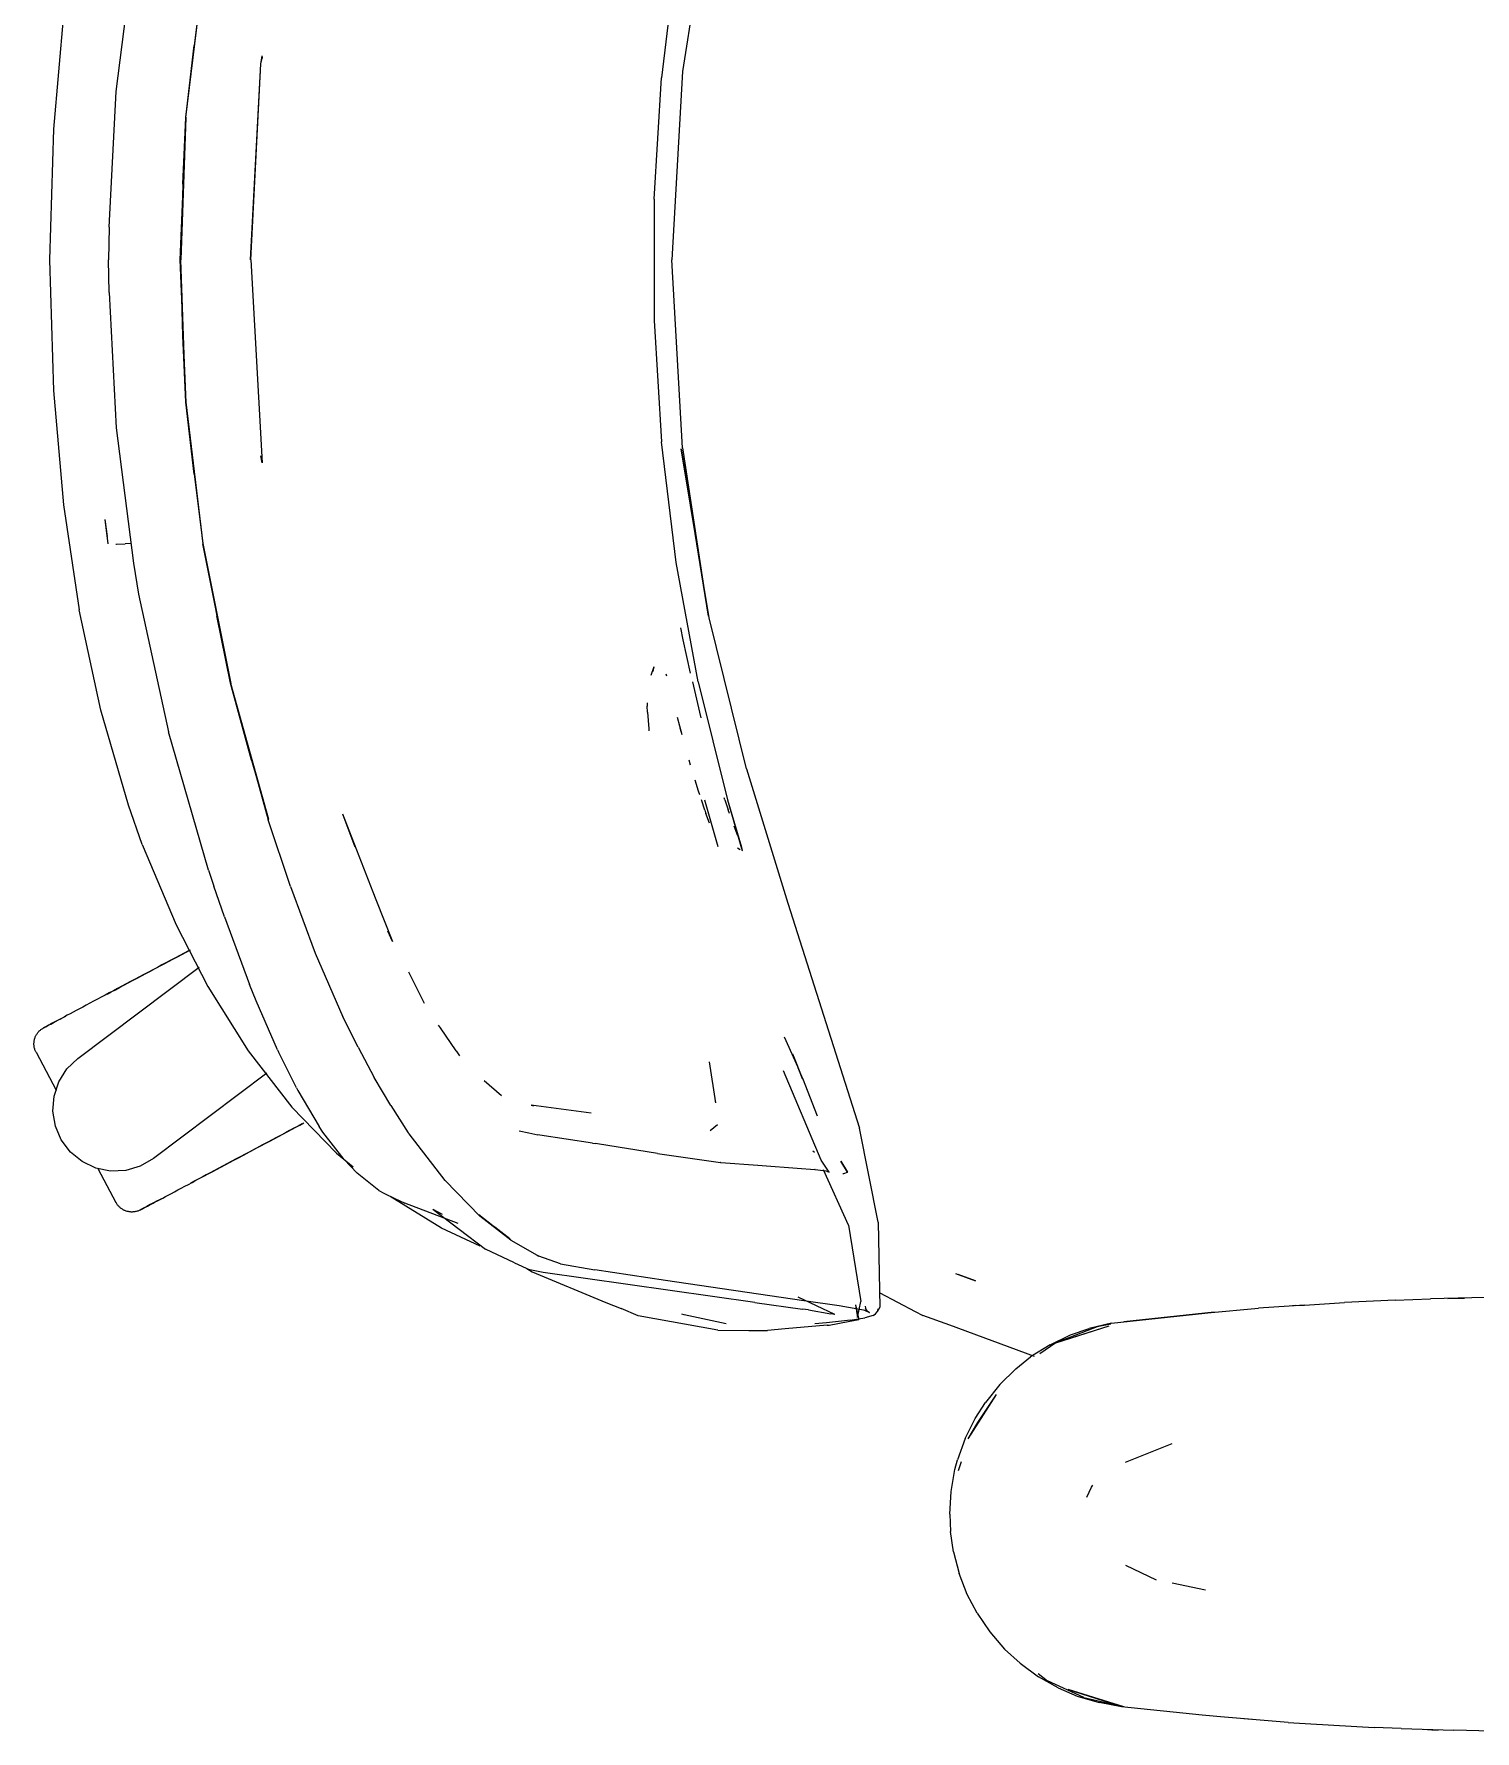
# Model space of a CAD drawing. Header units: millimetres. Extents: x 155927 to 317870, y -36033 to 97293.
# Drawn here: x 226240.7 to 226562.2, y 10115.5 to 10494.2 of the extents above; entities that cross this region are included whole.
import ezdxf

# ---------------------------------------------------------------- set-up
doc = ezdxf.new("R2010")
doc.units = ezdxf.units.MM
doc.header["$MEASUREMENT"] = 0
doc.layers.add('G-IMPT', color=8, linetype='CONTINUOUS', lineweight=9)
doc.layers.add('I-FURN', color=8, linetype='CONTINUOUS', lineweight=9)

msp = doc.modelspace()

# ---------------------------------------------------------------- linework, layer by layer
at = {"layer": 'G-IMPT'}
for p, q in [((226391.36, 10523.74), (226385.36, 10485.83)), ((226259.05, 10481.36), (226262.87, 10511.52)), ((226383.97, 10511.39), (226380.67, 10484.47)), ((226274.58, 10475.66), (226278.4, 10507.25)), ((226274.61, 10475.62), (226278.4, 10507.17)), ((226278.4, 10507.17), (226276.46, 10491.69)), ((226247.31, 10498.55), (226245.05, 10472.98)), ((226274.61, 10475.62), (226276.46, 10491.69)), ((226291.34, 10487.57), (226291.6, 10489.35)), ((226291.34, 10487.57), (226291.57, 10488.87)), ((226291.62, 10489.12), (226291.57, 10488.87)), ((226289.01, 10443.84), (226291.34, 10487.57)), ((226289.07, 10443.84), (226291.34, 10487.57)), ((226379.02, 10457.4), (226380.67, 10484.47)), ((226385.36, 10485.83), (226383.01, 10443.84)), ((226257.44, 10451.15), (226259.05, 10481.36)), ((226245.05, 10472.98), (226244.2, 10443.84)), ((226274.58, 10475.66), (226273.24, 10443.84)), ((226274.61, 10475.62), (226273.47, 10443.84)), ((226273.94, 10460.72), (226274.61, 10475.62)), ((226273.94, 10460.72), (226273.47, 10443.84)), ((226379.02, 10457.4), (226379.02, 10430.28)), ((226257.44, 10451.15), (226257.34, 10443.84)), ((226244.2, 10443.84), (226245.05, 10414.7)), ((226257.44, 10436.53), (226257.34, 10443.84)), ((226273.24, 10443.84), (226274.58, 10412.02)), ((226274.61, 10412.06), (226273.47, 10443.84)), ((226273.94, 10426.96), (226273.47, 10443.84)), ((226289.07, 10443.84), (226291.57, 10398.5)), ((226385.36, 10401.85), (226383.01, 10443.84)), ((226257.44, 10436.53), (226259.05, 10406.32)), ((226379.02, 10430.28), (226380.67, 10403.21)), ((226274.61, 10412.06), (226273.94, 10426.96)), ((226245.05, 10414.7), (226247.31, 10389.13)), ((226274.58, 10412.02), (226278.4, 10380.43)), ((226276.46, 10395.99), (226274.61, 10412.06)), ((226274.61, 10412.06), (226278.4, 10380.51)), ((226259.05, 10406.32), (226262.87, 10376.16)), ((226383.97, 10376.29), (226380.67, 10403.21)), ((226391.36, 10363.94), (226385.1, 10401.68)), ((226385.1, 10401.68), (226391.1, 10364.32)), ((226385.36, 10401.85), (226391.1, 10364.32)), ((226291.57, 10398.5), (226291.34, 10400.11)), ((226291.34, 10400.11), (226291.57, 10398.81)), ((226291.62, 10398.56), (226291.57, 10398.81)), ((226276.46, 10395.99), (226278.4, 10380.51)), ((226247.31, 10389.13), (226250.81, 10365.71)), ((226257.22, 10380.42), (226256.57, 10385.84)), ((226257.14, 10382.07), (226256.57, 10385.84)), ((226258.98, 10380.39), (226261.07, 10380.47)), ((226258.98, 10380.39), (226259.09, 10380.4)), ((226262.31, 10380.51), (226261.07, 10380.47)), ((226278.4, 10380.51), (226281.5, 10364.4)), ((226278.4, 10380.51), (226284.61, 10349.27)), ((226284.61, 10349.27), (226278.4, 10380.43)), ((226262.87, 10376.16), (226264.05, 10369.23)), ((226388.9, 10349.62), (226383.97, 10376.29)), ((226264.05, 10369.23), (226270.72, 10338.45)), ((226255.62, 10343.35), (226250.81, 10365.71)), ((226284.57, 10349.38), (226281.5, 10364.4)), ((226399.67, 10330.26), (226391.36, 10363.94)), ((226384.95, 10361.67), (226385.42, 10359.03)), ((226385.42, 10359.03), (226387.12, 10351.61)), ((226379.01, 10353.03), (226378.32, 10351.08)), ((226379.01, 10353.03), (226378.79, 10351.98)), ((226289.23, 10332.14), (226284.57, 10349.38)), ((226284.57, 10349.38), (226293, 10318.97)), ((226284.57, 10349.38), (226292.96, 10318.88)), ((226381.68, 10351.43), (226381.81, 10351.02)), ((226387.58, 10349.64), (226389.13, 10342.89)), ((226388.9, 10349.62), (226395.44, 10323.3)), ((226377.47, 10344.94), (226377.48, 10344.24)), ((226377.58, 10342.86), (226377.48, 10344.24)), ((226261.79, 10322.1), (226255.62, 10343.35)), ((226377.58, 10342.86), (226377.85, 10339.16)), ((226385.27, 10337.81), (226384.28, 10341.67)), ((226389.13, 10342.89), (226389.47, 10341.6)), ((226279.66, 10307.62), (226270.72, 10338.45)), ((226377.85, 10339.16), (226377.89, 10338.68)), ((226385.27, 10337.81), (226384.88, 10339.33)), ((226289.23, 10332.14), (226293, 10318.97)), ((226387.18, 10331.01), (226386.85, 10332.13)), ((226399.67, 10330.26), (226408.86, 10300.28)), ((226388.96, 10325.23), (226388.18, 10327.72)), ((226389.21, 10324.44), (226388.96, 10325.23)), ((226264.87, 10313.37), (226261.79, 10322.1)), ((226390.36, 10321.01), (226389.59, 10323.31)), ((226390.25, 10323.31), (226393.29, 10312.88)), ((226394.82, 10323.31), (226394.67, 10323.76)), ((226394.82, 10323.31), (226395.55, 10321.08)), ((226395.44, 10323.3), (226398.71, 10312.08)), ((226395.44, 10323.3), (226398.51, 10312.77)), ((226395.44, 10323.3), (226398.56, 10312.48)), ((226297.96, 10303.97), (226292.96, 10318.88)), ((226309.55, 10320.22), (226312.28, 10312.79)), ((226309.55, 10320.22), (226316.27, 10302.78)), ((226390.36, 10321.01), (226390.61, 10320.29)), ((226391.38, 10318.13), (226390.61, 10320.29)), ((226395.84, 10320.28), (226395.55, 10321.08)), ((226396.82, 10317.53), (226397.17, 10316.56)), ((226397.17, 10316.56), (226397.57, 10315.49)), ((226264.87, 10313.37), (226272.39, 10295.39)), ((226397.62, 10312.62), (226398.24, 10312.24)), ((226397.62, 10312.62), (226397.83, 10312.47)), ((226398.51, 10312.77), (226398.56, 10312.48)), ((226398.71, 10312.08), (226398.58, 10311.84)), ((226279.66, 10307.62), (226280.85, 10304.01)), ((226283.19, 10297.19), (226280.85, 10304.01)), ((226297.96, 10303.97), (226303.42, 10289.09)), ((226316.27, 10302.78), (226316.93, 10301.05)), ((226316.93, 10301.05), (226320.66, 10291.72)), ((226408.86, 10300.28), (226424.85, 10250.04)), ((226272.39, 10295.39), (226279.48, 10281.62)), ((226283.19, 10297.19), (226288.8, 10282.12)), ((226320.66, 10291.72), (226319.66, 10293.97)), ((226303.42, 10289.09), (226309.6, 10274.86)), ((226327.83, 10277.89), (226324.29, 10284.86)), ((226279.48, 10281.62), (226288.45, 10267.32)), ((226290.27, 10278.44), (226288.8, 10282.12)), ((226295.05, 10267.48), (226290.27, 10278.44)), ((226312.99, 10268.14), (226309.6, 10274.86)), ((226331.36, 10272.41), (226330.96, 10272.99)), ((226334.85, 10267.28), (226331.36, 10272.41)), ((226411.14, 10263.6), (226408.1, 10270.32)), ((226288.45, 10267.32), (226298.26, 10254.72)), ((226295.05, 10267.48), (226295.27, 10267.04)), ((226299.27, 10259.03), (226295.27, 10267.04)), ((226312.99, 10268.14), (226316.56, 10261.34)), ((226334.85, 10267.28), (226335.6, 10266.18)), ((226392.81, 10255.69), (226391.42, 10264.86)), ((226412.17, 10261.02), (226409.97, 10266.57)), ((226412.17, 10261.22), (226410.15, 10266.12)), ((226410.15, 10266.12), (226412.17, 10261.02)), ((226320.33, 10255.12), (226316.56, 10261.34)), ((226416.31, 10242.88), (226407.87, 10262.86)), ((226412.17, 10261.22), (226415.42, 10252.76)), ((226299.27, 10259.03), (226299.57, 10258.43)), ((226299.57, 10258.43), (226304.31, 10250.43)), ((226341.13, 10260.65), (226345.03, 10257.31)), ((226308.21, 10244.43), (226298.26, 10254.72)), ((226320.33, 10255.12), (226324.21, 10249.02)), ((226364.98, 10253.37), (226351.62, 10255.15)), ((226351.62, 10255.15), (226352.1, 10255)), ((226392.81, 10255.69), (226392.77, 10256.04)), ((226305.17, 10249.14), (226304.31, 10250.43)), ((226348.94, 10249.44), (226351.11, 10248.98)), ((226393.17, 10250.75), (226391.53, 10249.47)), ((226429.04, 10229.08), (226424.85, 10250.04)), ((226309.89, 10243.01), (226305.17, 10249.14)), ((226324.21, 10249.02), (226324.38, 10248.76)), ((226332.4, 10238.33), (226324.38, 10248.76)), ((226351.11, 10248.98), (226353.09, 10248.56)), ((226353.56, 10248.49), (226353.09, 10248.56)), ((226365.28, 10246.69), (226353.56, 10248.49)), ((226365.28, 10246.69), (226365.89, 10246.59)), ((226366.4, 10246.51), (226365.89, 10246.59)), ((226379.76, 10244.4), (226366.4, 10246.51)), ((226308.21, 10244.43), (226311.89, 10241.43)), ((226312.78, 10239.98), (226309.89, 10243.01)), ((226379.76, 10244.4), (226393.83, 10242.37)), ((226393.91, 10242.36), (226393.83, 10242.37)), ((226393.91, 10242.36), (226402.15, 10241.74)), ((226414.85, 10244.6), (226414.42, 10244.87)), ((226418.07, 10240.21), (226416.31, 10242.88)), ((226422.27, 10240.21), (226420.68, 10242.67)), ((226420.68, 10242.67), (226422.21, 10240.19)), ((226422.21, 10240.19), (226420.72, 10242.66)), ((226317.64, 10236.12), (226312.78, 10239.98)), ((226332.4, 10238.33), (226340.13, 10230.42)), ((226402.15, 10241.74), (226403.14, 10241.67)), ((226403.14, 10241.67), (226410.99, 10241.1)), ((226410.99, 10241.1), (226414.87, 10240.81)), ((226414.95, 10240.8), (226414.87, 10240.81)), ((226414.95, 10240.8), (226417.33, 10240.51)), ((226422.41, 10228.38), (226416.8, 10240.73)), ((226417.34, 10240.5), (226417.33, 10240.51)), ((226417.34, 10240.5), (226418.07, 10240.21)), ((226421.17, 10239.89), (226421.33, 10239.91)), ((226421.33, 10239.91), (226422.21, 10240.19)), ((226422.27, 10240.21), (226422.21, 10240.19)), ((226317.64, 10236.12), (226318.78, 10235.51)), ((226318.78, 10235.51), (226321.22, 10234.33)), ((226331.58, 10227.69), (226320.14, 10234.81)), ((226321.22, 10234.33), (226323.45, 10233.26)), ((226335.35, 10228.75), (226323.45, 10233.26)), ((226329.7, 10231.98), (226331.73, 10230.82)), ((226329.7, 10231.98), (226341.4, 10223.04)), ((226339.93, 10230.73), (226346.87, 10225.33)), ((226339.93, 10230.73), (226343.5, 10227.92)), ((226347.1, 10225.01), (226340.13, 10230.42)), ((226340.21, 10223.71), (226331.58, 10227.69)), ((226346.87, 10225.33), (226343.5, 10227.92)), ((226422.41, 10228.38), (226425.13, 10211.34)), ((226429.04, 10229.08), (226429.43, 10210.1)), ((226347.92, 10220), (226341.4, 10223.04)), ((226347.1, 10225.01), (226352.93, 10221.72)), ((226347.92, 10220), (226351.29, 10218.43)), ((226352.93, 10221.72), (226353.36, 10221.5)), ((226358.15, 10219.75), (226353.36, 10221.5)), ((226358.15, 10219.75), (226365.82, 10218.45)), ((226350.67, 10218.72), (226351.84, 10217.95)), ((226354.28, 10217.79), (226351.29, 10218.43)), ((226351.84, 10217.95), (226368.3, 10211.15)), ((226401.5, 10211.11), (226354.28, 10217.79)), ((226381.58, 10216.06), (226365.82, 10218.45)), ((226412.46, 10211.5), (226381.58, 10216.06)), ((226446.3, 10217.62), (226450.76, 10215.99)), ((226446.3, 10217.62), (226446.88, 10217.37)), ((226450.76, 10215.99), (226446.88, 10217.37)), ((226419.34, 10208.48), (226411.21, 10212.34)), ((226420.31, 10210.39), (226412.46, 10211.5)), ((226429.36, 10213.29), (226437.26, 10209.14)), ((226544.34, 10211.66), (226533.03, 10211.12)), ((226544.34, 10211.66), (226552.22, 10211.95)), ((226564.52, 10212.24), (226552.22, 10211.95)), ((226556.09, 10212.03), (226557.75, 10212.11)), ((226557.75, 10212.11), (226559.83, 10212.11)), ((226368.3, 10211.15), (226371.66, 10209.76)), ((226375.52, 10208.17), (226371.66, 10209.76)), ((226393.22, 10204.93), (226375.52, 10208.17)), ((226385.77, 10208.38), (226385.2, 10208.54)), ((226395.08, 10206.34), (226385.77, 10208.38)), ((226401.5, 10211.11), (226412.16, 10209.67)), ((226413.46, 10209.46), (226412.16, 10209.67)), ((226413.46, 10209.46), (226418.48, 10208.63)), ((226419.34, 10208.48), (226418.48, 10208.63)), ((226426.58, 10209.28), (226420.31, 10210.39)), ((226423.95, 10210.62), (226424.44, 10207.76)), ((226423.95, 10210.62), (226424.68, 10207.34)), ((226424.44, 10207.76), (226425.13, 10211.34)), ((226425.96, 10209.45), (226426.58, 10209.28)), ((226425.96, 10209.45), (226427.06, 10208.89)), ((226427.91, 10208.25), (226426.04, 10207.7)), ((226426.16, 10210.33), (226426.23, 10209.83)), ((226426.55, 10209.29), (226426.23, 10209.83)), ((226426.55, 10209.29), (226427.06, 10208.89)), ((226427.91, 10208.25), (226428.45, 10208.57)), ((226428.45, 10208.57), (226428.82, 10209.06)), ((226429.43, 10210.1), (226428.82, 10209.06)), ((226428.95, 10209.68), (226428.82, 10209.06)), ((226428.82, 10209.06), (226428.84, 10209.14)), ((226428.95, 10209.68), (226428.84, 10209.14)), ((226437.26, 10209.14), (226439.02, 10208.22)), ((226444.99, 10206.03), (226439.02, 10208.22)), ((226481.04, 10206.49), (226503.99, 10208.95)), ((226481.04, 10206.49), (226502.48, 10208.84)), ((226503.99, 10208.95), (226483.86, 10206.82)), ((226502.48, 10208.84), (226513.87, 10209.83)), ((226524.16, 10210.56), (226513.87, 10209.83)), ((226522.12, 10210.42), (226520.7, 10210.29)), ((226522.12, 10210.42), (226524.02, 10210.51)), ((226524.16, 10210.56), (226533.03, 10211.12)), ((226393.22, 10204.93), (226400.18, 10204.9)), ((226400.18, 10204.9), (226404.35, 10204.9)), ((226408.31, 10205.24), (226404.35, 10204.9)), ((226417.63, 10206.05), (226408.31, 10205.24)), ((226417.47, 10206.57), (226414.87, 10206.35)), ((226422.15, 10207.08), (226417.47, 10206.57)), ((226417.63, 10206.05), (226418.1, 10206.09)), ((226418.1, 10206.09), (226422.35, 10206.9)), ((226422.77, 10207.16), (226422.15, 10207.08)), ((226422.35, 10206.9), (226424.68, 10207.34)), ((226422.77, 10207.16), (226426.04, 10207.7)), ((226463.93, 10199.09), (226444.99, 10206.03)), ((226468.69, 10202.09), (226480.54, 10205.91)), ((226477.91, 10205.7), (226468.69, 10202.09)), ((226471.39, 10202.99), (226480.54, 10205.91)), ((226471.95, 10203.89), (226476.08, 10205.33)), ((226481.04, 10206.49), (226476.08, 10205.33)), ((226480.96, 10206.27), (226477.91, 10205.7)), ((226481.04, 10206.49), (226483.86, 10206.82)), ((226467.36, 10201.7), (226463.04, 10198.97)), ((226468.69, 10202.09), (226465.11, 10199.67)), ((226467.36, 10201.7), (226471.95, 10203.89)), ((226468.69, 10202.09), (226471.39, 10202.99)), ((226456.13, 10192.79), (226459.73, 10196.34)), ((226459.73, 10196.34), (226463.04, 10198.97)), ((226456.13, 10192.79), (226452.94, 10188.82)), ((226449.08, 10180.67), (226455.4, 10190.62)), ((226450.67, 10185.27), (226452.94, 10188.82)), ((226451.24, 10184.34), (226455.4, 10190.62)), ((226448.43, 10180.76), (226450.67, 10185.27)), ((226449.08, 10180.67), (226451.24, 10184.34)), ((226448.43, 10180.76), (226446.72, 10175.99)), ((226494.56, 10179.59), (226484.13, 10175.45)), ((226445.28, 10168.91), (226446.15, 10173.86)), ((226446.15, 10173.86), (226446.72, 10175.99)), ((226447.52, 10175.55), (226446.9, 10173.52)), ((226475.59, 10167.7), (226476.61, 10169.92)), ((226476.61, 10169.92), (226476.91, 10170.37)), ((226444.98, 10163.87), (226445.28, 10168.91)), ((226444.98, 10163.87), (226445.15, 10160.02)), ((226445.8, 10155.51), (226445.15, 10160.02)), ((226445.8, 10155.51), (226447.06, 10150.64)), ((226484.23, 10152.49), (226491.01, 10149.23)), ((226448.89, 10145.93), (226447.06, 10150.64)), ((226502.06, 10146.89), (226494.62, 10148.46)), ((226451.08, 10141.77), (226448.89, 10145.93)), ((226451.08, 10141.77), (226453.91, 10137.6)), ((226453.91, 10137.6), (226457.24, 10133.77)), ((226460.67, 10130.6), (226457.24, 10133.77)), ((226460.67, 10130.6), (226464.76, 10127.61)), ((226464.71, 10128.3), (226466.82, 10126.7)), ((226469.2, 10125.09), (226464.76, 10127.61)), ((226474.89, 10122.96), (226466.82, 10126.7)), ((226469.2, 10125.09), (226473.44, 10123.28)), ((226483.86, 10120.92), (226471.39, 10124.75)), ((226471.39, 10124.75), (226480.54, 10121.84)), ((226473.44, 10123.28), (226478.3, 10121.82)), ((226474.89, 10122.96), (226483.29, 10121.05)), ((226483.34, 10120.92), (226478.3, 10121.82)), ((226483.86, 10120.92), (226480.54, 10121.84)), ((226501.27, 10119.02), (226483.34, 10120.92)), ((226505.4, 10118.67), (226501.27, 10119.02)), ((226520.46, 10117.42), (226505.4, 10118.67)), ((226512.27, 10118.07), (226510.6, 10118.24)), ((226520.46, 10117.42), (226525.54, 10117.1)), ((226525.54, 10117.1), (226539.68, 10116.29)), ((226545.71, 10116.03), (226539.68, 10116.29)), ((226545.71, 10116.03), (226557.47, 10115.64)), ((226550.59, 10115.89), (226552.53, 10115.78)), ((226552.53, 10115.78), (226554.03, 10115.77)), ((226565.88, 10115.48), (226557.47, 10115.64))]:
    msp.add_line(p, q, dxfattribs=at)
at = {"layer": 'I-FURN'}
for p, q in [((226271.25, 10287.52), (226270.25, 10286.99)), ((226270.71, 10287.23), (226271.71, 10287.76)), ((226272.24, 10288.05), (226271.25, 10287.52)), ((226271.71, 10287.76), (226272.7, 10288.29)), ((226273.23, 10288.57), (226272.24, 10288.05)), ((226272.7, 10288.29), (226273.68, 10288.81)), ((226274.21, 10289.09), (226273.23, 10288.57)), ((226273.68, 10288.81), (226274.66, 10289.33)), ((226275.18, 10289.61), (226274.21, 10289.09)), ((226274.66, 10289.33), (226275.62, 10289.84)), ((226250.48, 10265.59), (226277.55, 10285.99)), ((226262.71, 10282.98), (226263.7, 10283.5)), ((226264.24, 10283.79), (226263.24, 10283.26)), ((226263.7, 10283.5), (226264.69, 10284.03)), ((226265.23, 10284.32), (226264.24, 10283.79)), ((226264.69, 10284.03), (226265.69, 10284.56)), ((226266.23, 10284.85), (226265.23, 10284.32)), ((226265.69, 10284.56), (226266.7, 10285.1)), ((226267.24, 10285.39), (226266.23, 10284.85)), ((226266.7, 10285.1), (226267.7, 10285.63)), ((226268.24, 10285.92), (226267.24, 10285.39)), ((226267.7, 10285.63), (226268.71, 10286.17)), ((226269.25, 10286.45), (226268.24, 10285.92)), ((226268.71, 10286.17), (226269.71, 10286.7)), ((226270.25, 10286.99), (226269.25, 10286.45)), ((226269.71, 10286.7), (226270.71, 10287.23)), ((226256.61, 10279.73), (226255.72, 10279.26)), ((226257.51, 10280.21), (226256.61, 10279.73)), ((226257.02, 10279.95), (226257.93, 10280.44)), ((226258.43, 10280.7), (226257.51, 10280.21)), ((226257.93, 10280.44), (226258.86, 10280.93)), ((226259.37, 10281.2), (226258.43, 10280.7)), ((226258.86, 10280.93), (226259.81, 10281.43)), ((226260.32, 10281.71), (226259.37, 10281.2)), ((226259.81, 10281.43), (226260.77, 10281.94)), ((226261.29, 10282.22), (226260.32, 10281.71)), ((226260.77, 10281.94), (226261.73, 10282.46)), ((226262.26, 10282.74), (226261.29, 10282.22)), ((226261.73, 10282.46), (226262.71, 10282.98)), ((226263.24, 10283.26), (226262.26, 10282.74)), ((226249.44, 10275.92), (226248.77, 10275.57)), ((226250.13, 10276.29), (226249.44, 10275.92)), ((226250.85, 10276.67), (226250.13, 10276.29)), ((226251.6, 10277.07), (226250.85, 10276.67)), ((226252.38, 10277.48), (226251.6, 10277.07)), ((226253.18, 10277.91), (226252.38, 10277.48)), ((226254, 10278.35), (226253.18, 10277.91)), ((226254.85, 10278.8), (226254, 10278.35)), ((226255.72, 10279.26), (226254.85, 10278.8)), ((226242.26, 10272.04), (226242.39, 10272.13)), ((226242.39, 10272.13), (226242.52, 10272.22)), ((226242.52, 10272.22), (226242.66, 10272.31)), ((226242.66, 10272.31), (226242.8, 10272.39)), ((226242.8, 10272.39), (226242.84, 10272.41)), ((226242.88, 10272.44), (226242.84, 10272.41)), ((226242.84, 10272.41), (226242.86, 10272.42)), ((226242.84, 10272.41), (226242.84, 10272.41)), ((226242.86, 10272.42), (226242.92, 10272.45)), ((226242.96, 10272.48), (226242.88, 10272.44)), ((226242.92, 10272.45), (226243.02, 10272.51)), ((226243.09, 10272.54), (226242.96, 10272.48)), ((226243.02, 10272.51), (226243.16, 10272.58)), ((226243.25, 10272.63), (226243.09, 10272.54)), ((226243.16, 10272.58), (226243.34, 10272.68)), ((226243.45, 10272.74), (226243.25, 10272.63)), ((226243.34, 10272.68), (226243.56, 10272.79)), ((226243.69, 10272.86), (226243.45, 10272.74)), ((226243.56, 10272.79), (226243.81, 10272.93)), ((226243.97, 10273.01), (226243.69, 10272.86)), ((226243.81, 10272.93), (226244.11, 10273.09)), ((226244.29, 10273.18), (226243.97, 10273.01)), ((226244.11, 10273.09), (226244.45, 10273.27)), ((226244.64, 10273.37), (226244.29, 10273.18)), ((226244.45, 10273.27), (226244.82, 10273.46)), ((226245.04, 10273.58), (226244.64, 10273.37)), ((226244.82, 10273.46), (226245.23, 10273.68)), ((226245.47, 10273.81), (226245.04, 10273.58)), ((226245.23, 10273.68), (226245.68, 10273.92)), ((226245.93, 10274.06), (226245.47, 10273.81)), ((226245.68, 10273.92), (226246.16, 10274.18)), ((226246.43, 10274.32), (226245.93, 10274.06)), ((226246.16, 10274.18), (226246.67, 10274.45)), ((226246.97, 10274.61), (226246.43, 10274.32)), ((226246.67, 10274.45), (226247.23, 10274.74)), ((226247.54, 10274.91), (226246.97, 10274.61)), ((226247.23, 10274.74), (226247.81, 10275.05)), ((226248.14, 10275.23), (226247.54, 10274.91)), ((226248.77, 10275.57), (226248.14, 10275.23)), ((226240.7, 10268.98), (226240.71, 10269.14)), ((226240.7, 10268.82), (226240.7, 10268.98)), ((226240.7, 10268.66), (226240.7, 10268.82)), ((226240.71, 10268.49), (226240.7, 10268.66)), ((226240.71, 10269.14), (226240.72, 10269.3)), ((226240.73, 10268.33), (226240.71, 10268.49)), ((226240.72, 10269.3), (226240.74, 10269.46)), ((226240.75, 10268.17), (226240.73, 10268.33)), ((226240.74, 10269.46), (226240.77, 10269.62)), ((226240.77, 10269.62), (226240.8, 10269.78)), ((226240.8, 10269.78), (226240.84, 10269.93)), ((226240.84, 10269.93), (226240.89, 10270.09)), ((226240.89, 10270.09), (226240.94, 10270.24)), ((226240.94, 10270.24), (226241, 10270.39)), ((226241, 10270.39), (226241.07, 10270.54)), ((226241.07, 10270.54), (226241.14, 10270.68)), ((226241.14, 10270.68), (226241.21, 10270.82)), ((226241.21, 10270.82), (226241.29, 10270.96)), ((226241.29, 10270.96), (226241.38, 10271.1)), ((226241.38, 10271.1), (226241.47, 10271.23)), ((226241.47, 10271.23), (226241.57, 10271.36)), ((226241.57, 10271.36), (226241.67, 10271.48)), ((226241.67, 10271.48), (226241.78, 10271.6)), ((226241.78, 10271.6), (226241.89, 10271.72)), ((226241.89, 10271.72), (226242.01, 10271.83)), ((226242.01, 10271.83), (226242.13, 10271.94)), ((226242.13, 10271.94), (226242.26, 10272.04)), ((226240.78, 10268.02), (226240.75, 10268.17)), ((226240.82, 10267.86), (226240.78, 10268.02)), ((226240.86, 10267.7), (226240.82, 10267.86)), ((226240.91, 10267.55), (226240.86, 10267.7)), ((226240.97, 10267.4), (226240.91, 10267.55)), ((226241.03, 10267.25), (226240.97, 10267.4)), ((226241.1, 10267.1), (226241.03, 10267.25)), ((226241.17, 10266.96), (226241.1, 10267.1)), ((226241.17, 10266.96), (226245.64, 10258.55)), ((226248.05, 10263.25), (226250.48, 10265.59)), ((226246.25, 10260.4), (226248.05, 10263.25)), ((226292.64, 10262.32), (226267.33, 10243.24)), ((226244.92, 10253.83), (226245.19, 10257.2)), ((226245.19, 10257.2), (226246.25, 10260.4)), ((226245.47, 10250.5), (226244.92, 10253.83)), ((226246.8, 10247.4), (226245.47, 10250.5)), ((226297.73, 10249.5), (226296.78, 10248.99)), ((226297.22, 10249.23), (226298.17, 10249.73)), ((226298.68, 10250), (226297.73, 10249.5)), ((226298.17, 10249.73), (226299.11, 10250.23)), ((226299.61, 10250.5), (226298.68, 10250)), ((226299.11, 10250.23), (226300.03, 10250.72)), ((226300.52, 10250.98), (226299.61, 10250.5)), ((226300.03, 10250.72), (226300.93, 10251.2)), ((226248.83, 10244.71), (226246.8, 10247.4)), ((226290.84, 10245.84), (226289.84, 10245.3)), ((226290.3, 10245.55), (226291.31, 10246.08)), ((226291.85, 10246.37), (226290.84, 10245.84)), ((226291.31, 10246.08), (226292.31, 10246.62)), ((226292.85, 10246.9), (226291.85, 10246.37)), ((226292.31, 10246.62), (226293.3, 10247.15)), ((226293.84, 10247.43), (226292.85, 10246.9)), ((226293.3, 10247.15), (226294.3, 10247.67)), ((226294.83, 10247.96), (226293.84, 10247.43)), ((226294.3, 10247.67), (226295.28, 10248.2)), ((226295.81, 10248.48), (226294.83, 10247.96)), ((226295.28, 10248.2), (226296.25, 10248.71)), ((226296.78, 10248.99), (226295.81, 10248.48)), ((226296.25, 10248.71), (226297.22, 10249.23)), ((226251.44, 10242.58), (226248.83, 10244.71)), ((226254.49, 10241.14), (226251.44, 10242.58)), ((226267.33, 10243.24), (226264.41, 10241.55)), ((226282.36, 10241.33), (226283.33, 10241.84)), ((226283.86, 10242.12), (226282.88, 10241.61)), ((226283.33, 10241.84), (226284.31, 10242.36)), ((226284.84, 10242.65), (226283.86, 10242.12)), ((226284.31, 10242.36), (226285.3, 10242.89)), ((226285.83, 10243.17), (226284.84, 10242.65)), ((226285.3, 10242.89), (226286.29, 10243.42)), ((226286.83, 10243.7), (226285.83, 10243.17)), ((226286.29, 10243.42), (226287.29, 10243.95)), ((226287.83, 10244.24), (226286.83, 10243.7)), ((226287.29, 10243.95), (226288.29, 10244.48)), ((226288.83, 10244.77), (226287.83, 10244.24)), ((226288.29, 10244.48), (226289.3, 10245.02)), ((226289.84, 10245.3), (226288.83, 10244.77)), ((226289.3, 10245.02), (226290.3, 10245.55)), ((226257.8, 10240.47), (226254.49, 10241.14)), ((226254.95, 10241.04), (226258.98, 10233.46)), ((226261.17, 10240.61), (226257.8, 10240.47)), ((226264.41, 10241.55), (226261.17, 10240.61)), ((226276.45, 10238.18), (226275.6, 10237.73)), ((226275.99, 10237.94), (226276.84, 10238.39)), ((226277.31, 10238.64), (226276.45, 10238.18)), ((226276.84, 10238.39), (226277.72, 10238.86)), ((226278.2, 10239.12), (226277.31, 10238.64)), ((226277.72, 10238.86), (226278.62, 10239.34)), ((226279.11, 10239.6), (226278.2, 10239.12)), ((226278.62, 10239.34), (226279.53, 10239.82)), ((226280.03, 10240.09), (226279.11, 10239.6)), ((226279.53, 10239.82), (226280.46, 10240.32)), ((226280.97, 10240.59), (226280.03, 10240.09)), ((226280.46, 10240.32), (226281.4, 10240.82)), ((226281.92, 10241.09), (226280.97, 10240.59)), ((226281.4, 10240.82), (226282.36, 10241.33)), ((226282.88, 10241.61), (226281.92, 10241.09)), ((226269.13, 10234.29), (226268.56, 10233.99)), ((226268.82, 10234.13), (226269.41, 10234.44)), ((226269.41, 10234.44), (226270.02, 10234.77)), ((226270.02, 10234.77), (226270.67, 10235.11)), ((226270.67, 10235.11), (226271.35, 10235.47)), ((226271.35, 10235.47), (226272.05, 10235.85)), ((226272.05, 10235.85), (226272.79, 10236.24)), ((226272.79, 10236.24), (226273.55, 10236.64)), ((226273.55, 10236.64), (226274.34, 10237.06)), ((226274.34, 10237.06), (226275.15, 10237.49)), ((226275.15, 10237.49), (226275.99, 10237.94)), ((226259, 10233.42), (226258.98, 10233.46)), ((226259.08, 10233.28), (226259, 10233.42)), ((226259.17, 10233.15), (226259.08, 10233.28)), ((226259.26, 10233.01), (226259.17, 10233.15)), ((226259.35, 10232.88), (226259.26, 10233.01)), ((226259.45, 10232.76), (226259.35, 10232.88)), ((226259.56, 10232.64), (226259.45, 10232.76)), ((226259.67, 10232.52), (226259.56, 10232.64)), ((226259.79, 10232.41), (226259.67, 10232.52)), ((226259.91, 10232.3), (226259.79, 10232.41)), ((226260.03, 10232.2), (226259.91, 10232.3)), ((226260.16, 10232.1), (226260.03, 10232.2)), ((226260.29, 10232.01), (226260.16, 10232.1)), ((226260.43, 10231.92), (226260.29, 10232.01)), ((226260.57, 10231.84), (226260.43, 10231.92)), ((226260.71, 10231.76), (226260.57, 10231.84)), ((226260.85, 10231.69), (226260.71, 10231.76)), ((226261, 10231.63), (226260.85, 10231.69)), ((226261.15, 10231.57), (226261, 10231.63)), ((226261.3, 10231.52), (226261.15, 10231.57)), ((226261.46, 10231.47), (226261.3, 10231.52)), ((226261.61, 10231.43), (226261.46, 10231.47)), ((226261.77, 10231.4), (226261.61, 10231.43)), ((226261.93, 10231.37), (226261.77, 10231.4)), ((226262.09, 10231.35), (226261.93, 10231.37)), ((226262.25, 10231.33), (226262.09, 10231.35)), ((226262.41, 10231.32), (226262.25, 10231.33)), ((226262.57, 10231.32), (226262.41, 10231.32)), ((226262.73, 10231.33), (226262.57, 10231.32)), ((226262.9, 10231.34), (226262.73, 10231.33)), ((226263.06, 10231.36), (226262.9, 10231.34)), ((226263.22, 10231.38), (226263.06, 10231.36)), ((226263.37, 10231.41), (226263.22, 10231.38)), ((226263.53, 10231.45), (226263.37, 10231.41)), ((226263.69, 10231.49), (226263.53, 10231.45)), ((226263.84, 10231.54), (226263.69, 10231.49)), ((226263.99, 10231.59), (226263.84, 10231.54)), ((226264.14, 10231.65), (226263.99, 10231.59)), ((226264.29, 10231.72), (226264.14, 10231.65)), ((226264.43, 10231.79), (226264.29, 10231.72)), ((226264.44, 10231.8), (226264.43, 10231.79)), ((226264.43, 10231.79), (226264.45, 10231.8)), ((226264.48, 10231.82), (226264.44, 10231.8)), ((226264.45, 10231.8), (226264.51, 10231.84)), ((226264.56, 10231.86), (226264.48, 10231.82)), ((226264.51, 10231.84), (226264.61, 10231.89)), ((226264.68, 10231.93), (226264.56, 10231.86)), ((226264.61, 10231.89), (226264.75, 10231.96)), ((226264.84, 10232.01), (226264.68, 10231.93)), ((226264.75, 10231.96), (226264.93, 10232.06)), ((226265.05, 10232.12), (226264.84, 10232.01)), ((226264.93, 10232.06), (226265.15, 10232.18)), ((226265.29, 10232.25), (226265.05, 10232.12)), ((226265.15, 10232.18), (226265.41, 10232.31)), ((226265.57, 10232.4), (226265.29, 10232.25)), ((226265.41, 10232.31), (226265.71, 10232.47)), ((226265.88, 10232.57), (226265.57, 10232.4)), ((226265.71, 10232.47), (226266.04, 10232.65)), ((226266.24, 10232.76), (226265.88, 10232.57)), ((226266.04, 10232.65), (226266.42, 10232.85)), ((226266.63, 10232.96), (226266.24, 10232.76)), ((226266.42, 10232.85), (226266.83, 10233.07)), ((226267.06, 10233.19), (226266.63, 10232.96)), ((226266.83, 10233.07), (226267.27, 10233.3)), ((226267.53, 10233.44), (226267.06, 10233.19)), ((226267.27, 10233.3), (226267.75, 10233.56)), ((226268.03, 10233.71), (226267.53, 10233.44)), ((226267.75, 10233.56), (226268.27, 10233.84)), ((226268.56, 10233.99), (226268.03, 10233.71)), ((226268.27, 10233.84), (226268.82, 10234.13))]:
    msp.add_line(p, q, dxfattribs=at)

doc.saveas('drawing.dxf')
